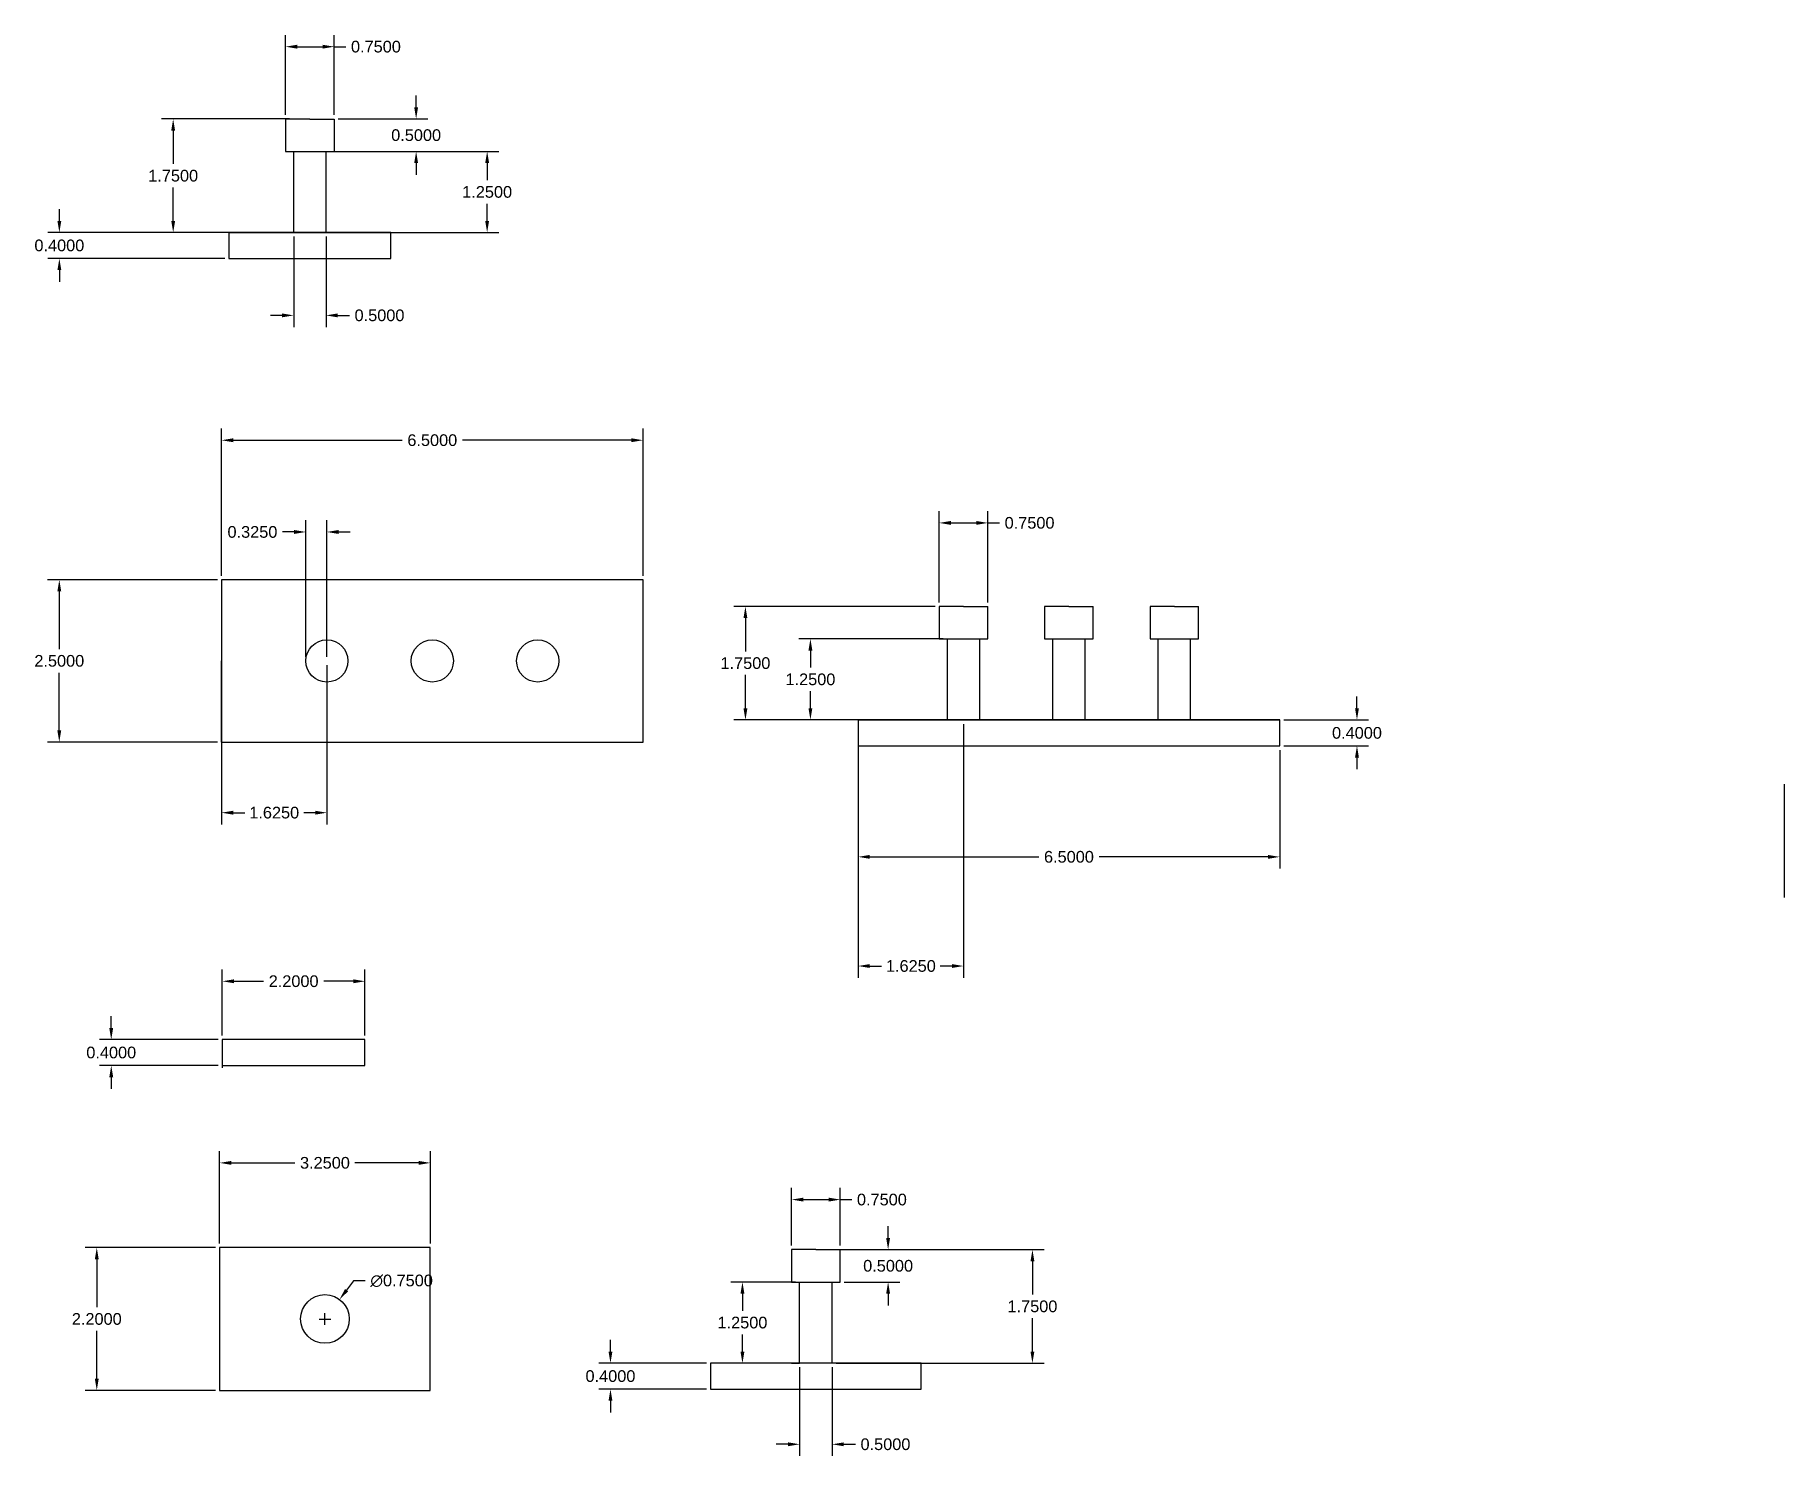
# Model space of a CAD drawing. Header units: inches. Extents: x 2.1 to 29.1, y 4 to 25.9.
import ezdxf

# ---------------------------------------------------------------- set-up
doc = ezdxf.new("R2010")
doc.units = ezdxf.units.IN
doc.header["$MEASUREMENT"] = 0
doc.styles.get("Standard").update_dxf_attribs({"font": ''})
doc.styles.get('Standard').set_extended_font_data('Arial')
doc.dimstyles.get("Standard").update_dxf_attribs({"dimtxt": 0.18, "dimasz": 0.18, "dimexe": 0.18, "dimexo": 0.0625, "dimgap": 0.09, "dimtad": 0, "dimtih": 1, "dimtoh": 1, "dimdec": 4, "dimzin": 0, "dimdsep": 46, "dimtxsty": 'Standard', "dimcen": 0.09, "dimadec": 0, "dimazin": 0, "dimtfac": 1, "dimtdec": 4, "dimtofl": 0, "dimtmove": 0, "dimatfit": 3, "dimfxl": 1, "dimtolj": 1, "dimtzin": 0, "dimarcsym": 0})

# ---------------------------------------------------------------- blocks, each defined once
blk = doc.blocks.new('*D1')
at = {"color": 0, "lineweight": -2, "transparency": 16777216}
for p, q in [((4.983, 7.269), (4.983, 8.692)), ((8.233, 7.269), (8.233, 8.692)), ((5.163, 8.512), (6.144, 8.512)), ((8.053, 8.512), (7.071, 8.512))]:
    blk.add_line(p, q, dxfattribs=at)
at = {"color": 0, "transparency": 16777216}
for points in [[(5.163, 8.542), (5.163, 8.482), (4.983, 8.512)], [(8.053, 8.542), (8.053, 8.482), (8.233, 8.512)]]:
    blk.add_solid(points, dxfattribs=at)
at = {"layer": 'Defpoints', "color": 0, "transparency": 16777216}
for p in [(8.233, 8.512), (4.983, 7.206), (8.233, 7.206)]:
    blk.add_point(p, dxfattribs=at)
at = {"color": 0, "transparency": 16777216, "insert": (6.608, 8.512), "char_height": 0.18, "attachment_point": 5}
blk.add_mtext('\\A1;3.2500', dxfattribs=at)
blk = doc.blocks.new('*D2')
at = {"color": 0, "lineweight": -2, "transparency": 16777216}
for p, q in [((4.92, 7.206), (2.91, 7.206)), ((3.09, 7.026), (3.09, 6.288)), ((3.09, 5.186), (3.09, 5.924)), ((4.92, 5.006), (2.91, 5.006))]:
    blk.add_line(p, q, dxfattribs=at)
at = {"color": 0, "transparency": 16777216}
for points in [[(3.06, 7.026), (3.12, 7.026), (3.09, 7.206)], [(3.06, 5.186), (3.12, 5.186), (3.09, 5.006)]]:
    blk.add_solid(points, dxfattribs=at)
at = {"layer": 'Defpoints', "color": 0, "transparency": 16777216}
for p in [(4.983, 7.206), (3.09, 5.006), (4.983, 5.006)]:
    blk.add_point(p, dxfattribs=at)
at = {"color": 0, "transparency": 16777216, "insert": (3.09, 6.106), "char_height": 0.18, "attachment_point": 5}
blk.add_mtext('\\A1;2.2000', dxfattribs=at)
blk = doc.blocks.new('*D3')
at = {"color": 0, "lineweight": -2, "transparency": 16777216}
for p, q in [((5.025, 10.474), (5.025, 11.491)), ((7.225, 10.474), (7.225, 11.491)), ((5.205, 11.311), (5.66, 11.311)), ((7.045, 11.311), (6.59, 11.311))]:
    blk.add_line(p, q, dxfattribs=at)
at = {"color": 0, "transparency": 16777216}
for points in [[(5.205, 11.341), (5.205, 11.281), (5.025, 11.311)], [(7.045, 11.341), (7.045, 11.281), (7.225, 11.311)]]:
    blk.add_solid(points, dxfattribs=at)
at = {"layer": 'Defpoints', "color": 0, "transparency": 16777216}
for p in [(7.225, 11.311), (5.025, 10.412), (7.225, 10.412)]:
    blk.add_point(p, dxfattribs=at)
at = {"color": 0, "transparency": 16777216, "insert": (6.125, 11.311), "char_height": 0.18, "attachment_point": 5}
blk.add_mtext('\\A1;2.2000', dxfattribs=at)
blk = doc.blocks.new('*D4')
at = {"color": 0, "lineweight": -2, "transparency": 16777216}
for p, q in [((3.313, 10.592), (3.313, 10.772)), ((4.962, 10.412), (3.133, 10.412)), ((4.962, 10.012), (3.133, 10.012)), ((3.313, 9.832), (3.313, 9.652))]:
    blk.add_line(p, q, dxfattribs=at)
at = {"color": 0, "transparency": 16777216}
for points in [[(3.283, 10.592), (3.343, 10.592), (3.313, 10.412)], [(3.283, 9.832), (3.343, 9.832), (3.313, 10.012)]]:
    blk.add_solid(points, dxfattribs=at)
at = {"layer": 'Defpoints', "color": 0, "transparency": 16777216}
for p in [(5.025, 10.412), (3.313, 10.012), (5.025, 10.012)]:
    blk.add_point(p, dxfattribs=at)
at = {"color": 0, "transparency": 16777216, "insert": (3.313, 10.212), "char_height": 0.18, "attachment_point": 5}
blk.add_mtext('\\A1;0.4000', dxfattribs=at)
blk = doc.blocks.new('*D6')
at = {"color": 0, "lineweight": -2, "transparency": 16777216}
for p, q in [((11.01, 5.605), (11.01, 5.785)), ((12.49, 5.425), (10.83, 5.425)), ((12.49, 5.025), (10.83, 5.025)), ((11.01, 4.845), (11.01, 4.665))]:
    blk.add_line(p, q, dxfattribs=at)
at = {"color": 0, "transparency": 16777216}
for points in [[(10.98, 5.605), (11.04, 5.605), (11.01, 5.425)], [(10.98, 4.845), (11.04, 4.845), (11.01, 5.025)]]:
    blk.add_solid(points, dxfattribs=at)
at = {"layer": 'Defpoints', "color": 0, "transparency": 16777216}
for p in [(12.552, 5.425), (11.01, 5.025), (12.552, 5.025)]:
    blk.add_point(p, dxfattribs=at)
at = {"color": 0, "transparency": 16777216, "insert": (11.01, 5.225), "char_height": 0.18, "attachment_point": 5}
blk.add_mtext('\\A1;0.4000', dxfattribs=at)
blk = doc.blocks.new('*D7')
at = {"color": 0, "lineweight": -2, "transparency": 16777216}
for p, q in [((5.013, 17.56), (5.013, 19.829)), ((11.513, 17.56), (11.513, 19.829)), ((5.193, 19.649), (7.799, 19.649)), ((11.333, 19.649), (8.727, 19.649))]:
    blk.add_line(p, q, dxfattribs=at)
at = {"color": 0, "transparency": 16777216}
for points in [[(5.193, 19.679), (5.193, 19.619), (5.013, 19.649)], [(11.333, 19.679), (11.333, 19.619), (11.513, 19.649)]]:
    blk.add_solid(points, dxfattribs=at)
at = {"layer": 'Defpoints', "color": 0, "transparency": 16777216}
for p in [(11.513, 19.649), (5.013, 17.498), (11.513, 17.498)]:
    blk.add_point(p, dxfattribs=at)
at = {"color": 0, "transparency": 16777216, "insert": (8.263, 19.649), "char_height": 0.18, "attachment_point": 5}
blk.add_mtext('\\A1;6.5000', dxfattribs=at)
blk = doc.blocks.new('*D8')
at = {"color": 0, "lineweight": -2, "transparency": 16777216}
for p, q in [((4.951, 17.498), (2.332, 17.498)), ((2.512, 17.318), (2.512, 16.43)), ((2.512, 15.178), (2.512, 16.066)), ((4.951, 14.998), (2.332, 14.998))]:
    blk.add_line(p, q, dxfattribs=at)
at = {"color": 0, "transparency": 16777216}
for points in [[(2.482, 17.318), (2.542, 17.318), (2.512, 17.498)], [(2.482, 15.178), (2.542, 15.178), (2.512, 14.998)]]:
    blk.add_solid(points, dxfattribs=at)
at = {"layer": 'Defpoints', "color": 0, "transparency": 16777216}
for p in [(5.013, 17.498), (2.512, 14.998), (5.013, 14.998)]:
    blk.add_point(p, dxfattribs=at)
at = {"color": 0, "transparency": 16777216, "insert": (2.512, 16.248), "char_height": 0.18, "attachment_point": 5}
blk.add_mtext('\\A1;2.5000', dxfattribs=at)
blk = doc.blocks.new('*D10')
at = {"color": 0, "lineweight": -2, "transparency": 16777216}
for p, q in [((22.52, 15.518), (22.52, 15.698)), ((21.392, 15.338), (22.7, 15.338)), ((21.392, 14.938), (22.7, 14.938)), ((22.52, 14.758), (22.52, 14.578))]:
    blk.add_line(p, q, dxfattribs=at)
at = {"color": 0, "transparency": 16777216}
for points in [[(22.49, 15.518), (22.55, 15.518), (22.52, 15.338)], [(22.49, 14.758), (22.55, 14.758), (22.52, 14.938)]]:
    blk.add_solid(points, dxfattribs=at)
at = {"layer": 'Defpoints', "color": 0, "transparency": 16777216}
for p in [(21.329, 15.338), (21.329, 14.938), (22.52, 14.938)]:
    blk.add_point(p, dxfattribs=at)
at = {"color": 0, "transparency": 16777216, "insert": (22.52, 15.138), "char_height": 0.18, "attachment_point": 5}
blk.add_mtext('\\A1;0.4000', dxfattribs=at)
blk = doc.blocks.new('*D12')
at = {"color": 0, "lineweight": -2, "transparency": 16777216}
for p, q in [((2.513, 23.03), (2.513, 23.21)), ((5.063, 22.85), (2.333, 22.85)), ((5.063, 22.45), (2.333, 22.45)), ((2.513, 22.27), (2.513, 22.09))]:
    blk.add_line(p, q, dxfattribs=at)
at = {"color": 0, "transparency": 16777216}
for points in [[(2.483, 23.03), (2.543, 23.03), (2.513, 22.85)], [(2.483, 22.27), (2.543, 22.27), (2.513, 22.45)]]:
    blk.add_solid(points, dxfattribs=at)
at = {"layer": 'Defpoints', "color": 0, "transparency": 16777216}
for p in [(5.126, 22.85), (2.513, 22.45), (5.126, 22.45)]:
    blk.add_point(p, dxfattribs=at)
at = {"color": 0, "transparency": 16777216, "insert": (2.513, 22.65), "char_height": 0.18, "attachment_point": 5}
blk.add_mtext('\\A1;0.4000', dxfattribs=at)
blk = doc.blocks.new('*D13')
at = {"color": 0, "lineweight": -2, "transparency": 16777216}
for p, q in [((7.049, 6.694), (6.941, 6.55)), ((7.229, 6.694), (7.049, 6.694)), ((6.518, 6.106), (6.698, 6.106)), ((6.608, 6.016), (6.608, 6.196))]:
    blk.add_line(p, q, dxfattribs=at)
at = {"color": 0, "transparency": 16777216}
blk.add_solid([(6.917, 6.568), (6.965, 6.532), (6.833, 6.406)], dxfattribs=at)
at = {"layer": 'Defpoints', "color": 0, "transparency": 16777216}
for p in [(6.833, 6.406), (6.383, 5.806)]:
    blk.add_point(p, dxfattribs=at)
at = {"color": 0, "transparency": 16777216, "insert": (7.79, 6.694), "char_height": 0.18, "attachment_point": 5}
blk.add_mtext('\\A1;∅0.7500', dxfattribs=at)
blk = doc.blocks.new('*D14')
at = {"color": 0, "lineweight": -2, "transparency": 16777216}
for p, q in [((15.291, 7.355), (15.291, 7.535)), ((14.615, 7.175), (15.471, 7.175)), ((14.615, 6.675), (15.471, 6.675)), ((15.291, 6.495), (15.291, 6.315))]:
    blk.add_line(p, q, dxfattribs=at)
at = {"color": 0, "transparency": 16777216}
for points in [[(15.261, 7.355), (15.321, 7.355), (15.291, 7.175)], [(15.261, 6.495), (15.321, 6.495), (15.291, 6.675)]]:
    blk.add_solid(points, dxfattribs=at)
at = {"layer": 'Defpoints', "color": 0, "transparency": 16777216}
for p in [(14.552, 7.175), (14.552, 6.675), (15.291, 6.675)]:
    blk.add_point(p, dxfattribs=at)
at = {"color": 0, "transparency": 16777216, "insert": (15.291, 6.925), "char_height": 0.18, "attachment_point": 5}
blk.add_mtext('\\A1;0.5000', dxfattribs=at)
blk = doc.blocks.new('*D15')
at = {"color": 0, "lineweight": -2, "transparency": 16777216}
for p, q in [((13.865, 6.675), (12.865, 6.675)), ((13.045, 6.495), (13.045, 6.232)), ((13.045, 5.605), (13.045, 5.868)), ((13.865, 5.425), (12.865, 5.425))]:
    blk.add_line(p, q, dxfattribs=at)
at = {"color": 0, "transparency": 16777216}
for points in [[(13.015, 6.495), (13.075, 6.495), (13.045, 6.675)], [(13.015, 5.605), (13.075, 5.605), (13.045, 5.425)]]:
    blk.add_solid(points, dxfattribs=at)
at = {"layer": 'Defpoints', "color": 0, "transparency": 16777216}
for p in [(13.927, 6.675), (13.045, 5.425), (13.927, 5.425)]:
    blk.add_point(p, dxfattribs=at)
at = {"color": 0, "transparency": 16777216, "insert": (13.045, 6.05), "char_height": 0.18, "attachment_point": 5}
blk.add_mtext('\\A1;1.2500', dxfattribs=at)
blk = doc.blocks.new('*D16')
at = {"color": 0, "lineweight": -2, "transparency": 16777216}
for p, q in [((14.49, 7.175), (17.696, 7.175)), ((17.516, 6.995), (17.516, 6.482)), ((17.516, 5.605), (17.516, 6.118)), ((14.49, 5.425), (17.696, 5.425))]:
    blk.add_line(p, q, dxfattribs=at)
at = {"color": 0, "transparency": 16777216}
for points in [[(17.486, 6.995), (17.546, 6.995), (17.516, 7.175)], [(17.486, 5.605), (17.546, 5.605), (17.516, 5.425)]]:
    blk.add_solid(points, dxfattribs=at)
at = {"layer": 'Defpoints', "color": 0, "transparency": 16777216}
for p in [(14.427, 7.175), (17.516, 7.175), (14.427, 5.425)]:
    blk.add_point(p, dxfattribs=at)
at = {"color": 0, "transparency": 16777216, "insert": (17.516, 6.3), "char_height": 0.18, "attachment_point": 5}
blk.add_mtext('\\A1;1.7500', dxfattribs=at)
blk = doc.blocks.new('*D17')
at = {"color": 0, "lineweight": -2, "transparency": 16777216}
for p, q in [((13.802, 7.237), (13.802, 8.126)), ((14.552, 7.237), (14.552, 8.126)), ((13.982, 7.946), (14.372, 7.946)), ((14.552, 7.946), (14.732, 7.946))]:
    blk.add_line(p, q, dxfattribs=at)
at = {"color": 0, "transparency": 16777216}
for points in [[(13.982, 7.976), (13.982, 7.916), (13.802, 7.946)], [(14.372, 7.976), (14.372, 7.916), (14.552, 7.946)]]:
    blk.add_solid(points, dxfattribs=at)
at = {"layer": 'Defpoints', "color": 0, "transparency": 16777216}
for p in [(14.552, 7.946), (13.802, 7.175), (14.552, 7.175)]:
    blk.add_point(p, dxfattribs=at)
at = {"color": 0, "transparency": 16777216, "insert": (15.195, 7.946), "char_height": 0.18, "attachment_point": 5}
blk.add_mtext('\\A1;0.7500', dxfattribs=at)
blk = doc.blocks.new('*D18')
at = {"color": 0, "lineweight": -2, "transparency": 16777216}
for p, q in [((13.927, 5.362), (13.927, 3.995)), ((14.427, 5.362), (14.427, 3.995)), ((13.747, 4.175), (13.567, 4.175)), ((14.607, 4.175), (14.787, 4.175))]:
    blk.add_line(p, q, dxfattribs=at)
at = {"color": 0, "transparency": 16777216}
for points in [[(13.747, 4.205), (13.747, 4.145), (13.927, 4.175)], [(14.607, 4.205), (14.607, 4.145), (14.427, 4.175)]]:
    blk.add_solid(points, dxfattribs=at)
at = {"layer": 'Defpoints', "color": 0, "transparency": 16777216}
for p in [(13.927, 5.425), (14.427, 5.425), (14.427, 4.175)]:
    blk.add_point(p, dxfattribs=at)
at = {"color": 0, "transparency": 16777216, "insert": (15.25, 4.175), "char_height": 0.18, "attachment_point": 5}
blk.add_mtext('\\A1;0.5000', dxfattribs=at)
blk = doc.blocks.new('*D19')
at = {"color": 0, "lineweight": -2, "transparency": 16777216}
for p, q in [((6.001, 24.662), (6.001, 25.894)), ((6.751, 24.662), (6.751, 25.894)), ((6.181, 25.714), (6.571, 25.714)), ((6.751, 25.714), (6.931, 25.714))]:
    blk.add_line(p, q, dxfattribs=at)
at = {"color": 0, "transparency": 16777216}
for points in [[(6.181, 25.744), (6.181, 25.684), (6.001, 25.714)], [(6.571, 25.744), (6.571, 25.684), (6.751, 25.714)]]:
    blk.add_solid(points, dxfattribs=at)
at = {"layer": 'Defpoints', "color": 0, "transparency": 16777216}
for p in [(6.751, 25.714), (6.001, 24.6), (6.751, 24.6)]:
    blk.add_point(p, dxfattribs=at)
at = {"color": 0, "transparency": 16777216, "insert": (7.394, 25.714), "char_height": 0.18, "attachment_point": 5}
blk.add_mtext('\\A1;0.7500', dxfattribs=at)
blk = doc.blocks.new('*D20')
at = {"color": 0, "lineweight": -2, "transparency": 16777216}
for p, q in [((8.014, 24.78), (8.014, 24.96)), ((6.813, 24.6), (8.194, 24.6)), ((6.813, 24.1), (8.194, 24.1)), ((8.014, 23.92), (8.014, 23.74))]:
    blk.add_line(p, q, dxfattribs=at)
at = {"color": 0, "transparency": 16777216}
for points in [[(7.984, 24.78), (8.044, 24.78), (8.014, 24.6)], [(7.984, 23.92), (8.044, 23.92), (8.014, 24.1)]]:
    blk.add_solid(points, dxfattribs=at)
at = {"layer": 'Defpoints', "color": 0, "transparency": 16777216}
for p in [(6.751, 24.6), (6.751, 24.1), (8.014, 24.1)]:
    blk.add_point(p, dxfattribs=at)
at = {"color": 0, "transparency": 16777216, "insert": (8.014, 24.35), "char_height": 0.18, "attachment_point": 5}
blk.add_mtext('\\A1;0.5000', dxfattribs=at)
blk = doc.blocks.new('*D21')
at = {"color": 0, "lineweight": -2, "transparency": 16777216}
for p, q in [((6.688, 24.1), (9.289, 24.1)), ((9.109, 23.92), (9.109, 23.657)), ((9.109, 23.03), (9.109, 23.293)), ((6.688, 22.85), (9.289, 22.85))]:
    blk.add_line(p, q, dxfattribs=at)
at = {"color": 0, "transparency": 16777216}
for points in [[(9.079, 23.92), (9.139, 23.92), (9.109, 24.1)], [(9.079, 23.03), (9.139, 23.03), (9.109, 22.85)]]:
    blk.add_solid(points, dxfattribs=at)
at = {"layer": 'Defpoints', "color": 0, "transparency": 16777216}
for p in [(6.626, 24.1), (6.626, 22.85), (9.109, 22.85)]:
    blk.add_point(p, dxfattribs=at)
at = {"color": 0, "transparency": 16777216, "insert": (9.109, 23.475), "char_height": 0.18, "attachment_point": 5}
blk.add_mtext('\\A1;1.2500', dxfattribs=at)
blk = doc.blocks.new('*D22')
at = {"color": 0, "lineweight": -2, "transparency": 16777216}
for p, q in [((6.063, 24.6), (4.088, 24.6)), ((4.268, 24.42), (4.268, 23.907)), ((4.268, 23.03), (4.268, 23.543)), ((6.063, 22.85), (4.088, 22.85))]:
    blk.add_line(p, q, dxfattribs=at)
at = {"color": 0, "transparency": 16777216}
for points in [[(4.238, 24.42), (4.298, 24.42), (4.268, 24.6)], [(4.238, 23.03), (4.298, 23.03), (4.268, 22.85)]]:
    blk.add_solid(points, dxfattribs=at)
at = {"layer": 'Defpoints', "color": 0, "transparency": 16777216}
for p in [(4.268, 24.6), (6.126, 24.6), (6.126, 22.85)]:
    blk.add_point(p, dxfattribs=at)
at = {"color": 0, "transparency": 16777216, "insert": (4.268, 23.725), "char_height": 0.18, "attachment_point": 5}
blk.add_mtext('\\A1;1.7500', dxfattribs=at)
blk = doc.blocks.new('*D23')
at = {"color": 0, "lineweight": -2, "transparency": 16777216}
for p, q in [((6.126, 22.787), (6.126, 21.393)), ((6.626, 22.787), (6.626, 21.393)), ((5.946, 21.573), (5.766, 21.573)), ((6.806, 21.573), (6.986, 21.573))]:
    blk.add_line(p, q, dxfattribs=at)
at = {"color": 0, "transparency": 16777216}
for points in [[(5.946, 21.603), (5.946, 21.543), (6.126, 21.573)], [(6.806, 21.603), (6.806, 21.543), (6.626, 21.573)]]:
    blk.add_solid(points, dxfattribs=at)
at = {"layer": 'Defpoints', "color": 0, "transparency": 16777216}
for p in [(6.126, 22.85), (6.626, 22.85), (6.626, 21.573)]:
    blk.add_point(p, dxfattribs=at)
at = {"color": 0, "transparency": 16777216, "insert": (7.449, 21.573), "char_height": 0.18, "attachment_point": 5}
blk.add_mtext('\\A1;0.5000', dxfattribs=at)
blk = doc.blocks.new('*D24')
at = {"color": 0, "lineweight": -2, "transparency": 16777216}
for p, q in [((14.829, 14.875), (14.829, 13.048)), ((21.329, 14.875), (21.329, 13.048)), ((15.009, 13.228), (17.615, 13.228)), ((21.149, 13.228), (18.543, 13.228))]:
    blk.add_line(p, q, dxfattribs=at)
at = {"color": 0, "transparency": 16777216}
for points in [[(15.009, 13.258), (15.009, 13.198), (14.829, 13.228)], [(21.149, 13.258), (21.149, 13.198), (21.329, 13.228)]]:
    blk.add_solid(points, dxfattribs=at)
at = {"layer": 'Defpoints', "color": 0, "transparency": 16777216}
for p in [(14.829, 14.938), (21.329, 14.938), (21.329, 13.228)]:
    blk.add_point(p, dxfattribs=at)
at = {"color": 0, "transparency": 16777216, "insert": (18.079, 13.228), "char_height": 0.18, "attachment_point": 5}
blk.add_mtext('\\A1;6.5000', dxfattribs=at)
blk = doc.blocks.new('*D25')
at = {"color": 0, "lineweight": -2, "transparency": 16777216}
for p, q in [((16.079, 17.15), (16.079, 18.555)), ((16.259, 18.375), (16.649, 18.375)), ((16.829, 17.15), (16.829, 18.555)), ((16.829, 18.375), (17.009, 18.375))]:
    blk.add_line(p, q, dxfattribs=at)
at = {"color": 0, "transparency": 16777216}
for points in [[(16.259, 18.405), (16.259, 18.345), (16.079, 18.375)], [(16.649, 18.405), (16.649, 18.345), (16.829, 18.375)]]:
    blk.add_solid(points, dxfattribs=at)
at = {"layer": 'Defpoints', "color": 0, "transparency": 16777216}
for p in [(16.829, 18.375), (16.079, 17.088), (16.829, 17.088)]:
    blk.add_point(p, dxfattribs=at)
at = {"color": 0, "transparency": 16777216, "insert": (17.472, 18.375), "char_height": 0.18, "attachment_point": 5}
blk.add_mtext('\\A1;0.7500', dxfattribs=at)
blk = doc.blocks.new('*D26')
at = {"color": 0, "lineweight": -2, "transparency": 16777216}
for p, q in [((16.142, 16.588), (13.913, 16.588)), ((14.093, 16.408), (14.093, 16.145)), ((14.093, 15.518), (14.093, 15.781)), ((16.142, 15.338), (13.913, 15.338))]:
    blk.add_line(p, q, dxfattribs=at)
at = {"color": 0, "transparency": 16777216}
for points in [[(14.063, 16.408), (14.123, 16.408), (14.093, 16.588)], [(14.063, 15.518), (14.123, 15.518), (14.093, 15.338)]]:
    blk.add_solid(points, dxfattribs=at)
at = {"layer": 'Defpoints', "color": 0, "transparency": 16777216}
for p in [(14.093, 16.588), (16.204, 16.588), (16.204, 15.338)]:
    blk.add_point(p, dxfattribs=at)
at = {"color": 0, "transparency": 16777216, "insert": (14.093, 15.963), "char_height": 0.18, "attachment_point": 5}
blk.add_mtext('\\A1;1.2500', dxfattribs=at)
blk = doc.blocks.new('*D27')
at = {"color": 0, "lineweight": -2, "transparency": 16777216}
for p, q in [((16.017, 17.088), (12.911, 17.088)), ((13.091, 16.908), (13.091, 16.395)), ((13.091, 15.518), (13.091, 16.031)), ((16.017, 15.338), (12.911, 15.338))]:
    blk.add_line(p, q, dxfattribs=at)
at = {"color": 0, "transparency": 16777216}
for points in [[(13.061, 16.908), (13.121, 16.908), (13.091, 17.088)], [(13.061, 15.518), (13.121, 15.518), (13.091, 15.338)]]:
    blk.add_solid(points, dxfattribs=at)
at = {"layer": 'Defpoints', "color": 0, "transparency": 16777216}
for p in [(16.079, 17.088), (13.091, 15.338), (16.079, 15.338)]:
    blk.add_point(p, dxfattribs=at)
at = {"color": 0, "transparency": 16777216, "insert": (13.091, 16.213), "char_height": 0.18, "attachment_point": 5}
blk.add_mtext('\\A1;1.7500', dxfattribs=at)
blk = doc.blocks.new('*D28')
at = {"color": 0, "lineweight": -2, "transparency": 16777216}
for p, q in [((14.829, 15.275), (14.829, 11.366)), ((16.454, 15.275), (16.454, 11.366)), ((15.009, 11.546), (15.187, 11.546)), ((16.274, 11.546), (16.096, 11.546))]:
    blk.add_line(p, q, dxfattribs=at)
at = {"color": 0, "transparency": 16777216}
for points in [[(15.009, 11.576), (15.009, 11.516), (14.829, 11.546)], [(16.274, 11.576), (16.274, 11.516), (16.454, 11.546)]]:
    blk.add_solid(points, dxfattribs=at)
at = {"layer": 'Defpoints', "color": 0, "transparency": 16777216}
for p in [(14.829, 15.338), (16.454, 15.338), (14.829, 11.546)]:
    blk.add_point(p, dxfattribs=at)
at = {"color": 0, "transparency": 16777216, "insert": (15.642, 11.546), "char_height": 0.18, "attachment_point": 5}
blk.add_mtext('\\A1;1.6250', dxfattribs=at)
blk = doc.blocks.new('*D29')
at = {"color": 0, "lineweight": -2, "transparency": 16777216}
for p, q in [((5.013, 16.185), (5.013, 13.729)), ((6.638, 16.185), (6.638, 13.729)), ((5.193, 13.909), (5.371, 13.909)), ((6.458, 13.909), (6.28, 13.909))]:
    blk.add_line(p, q, dxfattribs=at)
at = {"color": 0, "transparency": 16777216}
for points in [[(5.193, 13.939), (5.193, 13.879), (5.013, 13.909)], [(6.458, 13.939), (6.458, 13.879), (6.638, 13.909)]]:
    blk.add_solid(points, dxfattribs=at)
at = {"layer": 'Defpoints', "color": 0, "transparency": 16777216}
for p in [(5.013, 16.248), (6.638, 16.248), (6.638, 13.909)]:
    blk.add_point(p, dxfattribs=at)
at = {"color": 0, "transparency": 16777216, "insert": (5.826, 13.909), "char_height": 0.18, "attachment_point": 5}
blk.add_mtext('\\A1;1.6250', dxfattribs=at)
blk = doc.blocks.new('*D30')
at = {"color": 0, "lineweight": -2, "transparency": 16777216}
for p, q in [((6.313, 16.31), (6.313, 18.415)), ((6.638, 16.31), (6.638, 18.415)), ((6.133, 18.235), (5.953, 18.235)), ((6.818, 18.235), (6.998, 18.235))]:
    blk.add_line(p, q, dxfattribs=at)
at = {"color": 0, "transparency": 16777216}
for points in [[(6.133, 18.265), (6.133, 18.205), (6.313, 18.235)], [(6.818, 18.265), (6.818, 18.205), (6.638, 18.235)]]:
    blk.add_solid(points, dxfattribs=at)
at = {"layer": 'Defpoints', "color": 0, "transparency": 16777216}
for p in [(6.313, 18.235), (6.313, 16.248), (6.638, 16.248)]:
    blk.add_point(p, dxfattribs=at)
at = {"color": 0, "transparency": 16777216, "insert": (5.49, 18.235), "char_height": 0.18, "attachment_point": 5}
blk.add_mtext('\\A1;0.3250', dxfattribs=at)

msp = doc.modelspace()

# ---------------------------------------------------------------- linework, layer by layer
for p, q in [((6.37594, 24.59961), (6.00094, 24.59961)), ((6.00094, 24.59961), (6.00094, 24.09961)), ((6.37594, 24.59961), (6.75094, 24.59961)), ((6.75094, 24.59961), (6.75094, 24.09961)), ((6.00094, 24.09961), (6.75094, 24.09961)), ((6.12594, 22.84961), (6.12594, 24.09961)), ((6.62594, 22.84961), (6.62594, 24.09961)), ((7.62594, 22.84961), (5.12594, 22.84961)), ((5.12594, 22.84961), (5.12594, 22.44961)), ((5.12594, 22.84961), (6.37594, 22.84961)), ((6.37594, 22.84961), (6.12594, 22.84961)), ((6.37594, 22.84961), (7.62594, 22.84961)), ((6.37594, 22.84961), (6.62594, 22.84961)), ((7.62594, 22.44961), (7.62594, 22.84961)), ((5.12594, 22.44961), (7.62594, 22.44961)), ((11.5131, 17.498), (5.0131, 17.498)), ((5.0131, 17.498), (5.0131, 14.998)), ((11.5131, 14.998), (11.5131, 17.498)), ((16.45411, 17.08764), (16.07911, 17.08764)), ((16.07911, 17.08764), (16.07911, 16.58764)), ((16.45411, 17.08764), (16.82911, 17.08764)), ((16.82911, 16.58764), (16.82911, 17.08764)), ((18.07911, 17.08764), (17.70411, 17.08764)), ((17.70411, 17.08764), (17.70411, 16.58764)), ((18.07911, 17.08764), (18.45411, 17.08764)), ((18.45411, 16.58764), (18.45411, 17.08764)), ((19.70411, 17.08764), (19.32911, 17.08764)), ((19.32911, 17.08764), (19.32911, 16.58764)), ((19.70411, 17.08764), (20.07911, 17.08764)), ((20.07911, 16.58764), (20.07911, 17.08764)), ((16.07911, 16.58764), (16.45411, 16.58764)), ((16.20411, 15.33764), (16.20411, 16.58764)), ((16.45411, 16.58764), (16.82911, 16.58764)), ((16.70411, 15.33764), (16.70411, 16.58764)), ((17.70411, 16.58764), (18.07911, 16.58764)), ((17.82911, 15.33764), (17.82911, 16.58764)), ((18.07911, 16.58764), (18.45411, 16.58764)), ((18.32911, 15.33764), (18.32911, 16.58764)), ((19.32911, 16.58764), (19.70411, 16.58764)), ((19.45411, 15.33764), (19.45411, 16.58764)), ((19.70411, 16.58764), (20.07911, 16.58764)), ((19.95411, 15.33764), (19.95411, 16.58764)), ((5.0131, 14.998), (5.0131, 16.248)), ((21.32911, 15.33764), (14.82911, 15.33764)), ((14.82911, 15.33764), (14.82911, 14.93764)), ((14.82911, 15.33764), (16.45411, 15.33764)), ((16.45411, 15.33764), (16.20411, 15.33764)), ((16.45411, 15.33764), (18.07911, 15.33764)), ((16.45411, 15.33764), (16.70411, 15.33764)), ((18.07911, 15.33764), (17.82911, 15.33764)), ((18.07911, 15.33764), (19.70411, 15.33764)), ((18.07911, 15.33764), (18.32911, 15.33764)), ((19.70411, 15.33764), (19.45411, 15.33764)), ((19.70411, 15.33764), (21.32911, 15.33764)), ((19.70411, 15.33764), (19.95411, 15.33764)), ((21.32911, 14.93764), (21.32911, 15.33764)), ((5.0131, 14.998), (11.5131, 14.998)), ((14.82911, 14.93764), (21.32911, 14.93764)), ((29.1042, 14.34973), (29.1042, 12.59973)), ((7.22491, 10.41199), (5.02491, 10.41199)), ((5.02491, 10.41199), (5.02491, 9.97663)), ((7.22491, 10.01199), (7.22491, 10.41199)), ((5.02491, 10.01199), (7.22491, 10.01199)), ((8.23276, 7.20612), (4.98276, 7.20612)), ((4.98276, 7.20612), (4.98276, 5.00612)), ((8.23276, 5.00612), (8.23276, 7.20612)), ((14.1771, 7.17487), (13.8021, 7.17487)), ((13.8021, 7.17487), (13.8021, 6.67487)), ((14.1771, 7.17487), (14.5521, 7.17487)), ((14.5521, 6.67487), (14.5521, 7.17487)), ((13.8021, 6.67487), (14.5521, 6.67487)), ((13.9271, 5.42487), (13.9271, 6.67487)), ((14.4271, 5.42487), (14.4271, 6.67487)), ((15.8021, 5.42487), (12.5521, 5.42487)), ((12.5521, 5.42487), (12.5521, 5.02487)), ((13.8021, 5.42487), (13.9271, 5.42487)), ((14.5521, 5.42487), (14.4271, 5.42487)), ((15.8021, 5.02487), (15.8021, 5.42487)), ((4.98276, 5.00612), (8.23276, 5.00612)), ((12.5521, 5.02487), (15.8021, 5.02487))]:
    msp.add_line(p, q)
for centre, radius in [((6.6381, 16.248), 0.325), ((8.2631, 16.248), 0.325), ((9.8881, 16.248), 0.325), ((6.60776, 6.10612), 0.375)]:
    msp.add_circle(centre, radius)

# ---------------------------------------------------------------- dimensions: what is measured, and where the dimension line sits
for base, p1, p2, picture, middle in [((6.75094, 25.71423), (6.00094, 24.59961), (6.75094, 24.59961), '*D19', (7.39426, 25.71423)), ((6.62594, 21.57306), (6.12594, 22.84961), (6.62594, 22.84961), '*D23', (7.44926, 21.57306)), ((11.5131, 19.64893), (5.0131, 17.498), (11.5131, 17.498), '*D7', (8.2631, 19.64893)), ((6.3131, 18.2346), (6.6381, 16.248), (6.3131, 16.248), '*D30', (5.48977, 18.2346)), ((16.82911, 18.37479), (16.07911, 17.08764), (16.82911, 17.08764), '*D25', (17.47243, 18.37479)), ((6.6381, 13.90894), (5.0131, 16.248), (6.6381, 16.248), '*D29', (5.8256, 13.90894)), ((14.82911, 11.54585), (16.45411, 15.33764), (14.82911, 15.33764), '*D28', (15.64161, 11.54585)), ((21.32911, 13.22805), (14.82911, 14.93764), (21.32911, 14.93764), '*D24', (18.07911, 13.22805)), ((7.22491, 11.31137), (5.02491, 10.41199), (7.22491, 10.41199), '*D3', (6.12491, 11.31137)), ((8.23276, 8.51188), (4.98276, 7.20612), (8.23276, 7.20612), '*D1', (6.60776, 8.51188)), ((14.5521, 7.94615), (13.8021, 7.17487), (14.5521, 7.17487), '*D17', (15.19542, 7.94615)), ((14.4271, 4.17465), (13.9271, 5.42487), (14.4271, 5.42487), '*D18', (15.25042, 4.17465))]:
    dim = msp.add_linear_dim(base=base, p1=p1, p2=p2, dimstyle='Standard')
    dim.commit()
    dim.dimension.update_dxf_attribs({"geometry": picture, "text_midpoint": middle})
for base, p1, p2, picture, middle in [((8.01363, 24.09961), (6.75094, 24.59961), (6.75094, 24.09961), '*D20', (8.01363, 24.34961)), ((4.26804, 24.59961), (6.12594, 22.84961), (6.12594, 24.59961), '*D22', (4.26804, 23.72461)), ((9.10941, 22.84961), (6.62594, 24.09961), (6.62594, 22.84961), '*D21', (9.10941, 23.47461)), ((2.51267, 22.44961), (5.12594, 22.84961), (5.12594, 22.44961), '*D12', (2.51267, 22.64961)), ((2.51213, 14.998), (5.0131, 17.498), (5.0131, 14.998), '*D8', (2.51213, 16.248)), ((13.09108, 15.33764), (16.07911, 17.08764), (16.07911, 15.33764), '*D27', (13.09108, 16.21264)), ((14.09309, 16.58764), (16.20411, 15.33764), (16.20411, 16.58764), '*D26', (14.09309, 15.96264)), ((22.51988, 14.93764), (21.32911, 15.33764), (21.32911, 14.93764), '*D10', (22.51988, 15.13764)), ((3.31256, 10.01199), (5.02491, 10.41199), (5.02491, 10.01199), '*D4', (3.31256, 10.21199)), ((3.08972, 5.00612), (4.98276, 7.20612), (4.98276, 5.00612), '*D2', (3.08972, 6.10612)), ((17.51575, 7.17487), (14.4271, 5.42487), (14.4271, 7.17487), '*D16', (17.51575, 6.29987)), ((13.04528, 5.42487), (13.9271, 6.67487), (13.9271, 5.42487), '*D15', (13.04528, 6.04987)), ((11.00986, 5.02487), (12.5521, 5.42487), (12.5521, 5.02487), '*D6', (11.00986, 5.22487))]:
    dim = msp.add_linear_dim(base=base, p1=p1, p2=p2, angle=90, dimstyle='Standard')
    dim.commit()
    dim.dimension.update_dxf_attribs({"geometry": picture, "text_midpoint": middle})
dim = msp.add_aligned_dim(p1=(14.5521, 7.17487), p2=(14.5521, 6.67487), distance=0.73893, dimstyle='Standard')
dim.commit()
dim.dimension.update_dxf_attribs({"geometry": '*D14', "text_midpoint": (15.29103, 6.92487)})
dim = msp.add_diameter_dim_2p(p1=(6.38262, 5.80623), p2=(6.8329, 6.40601), dimstyle='Standard')
dim.commit()
dim.dimension.update_dxf_attribs({"geometry": '*D13', "text_midpoint": (7.79028, 6.69391), "dimtype": 163})

doc.saveas('drawing.dxf')
